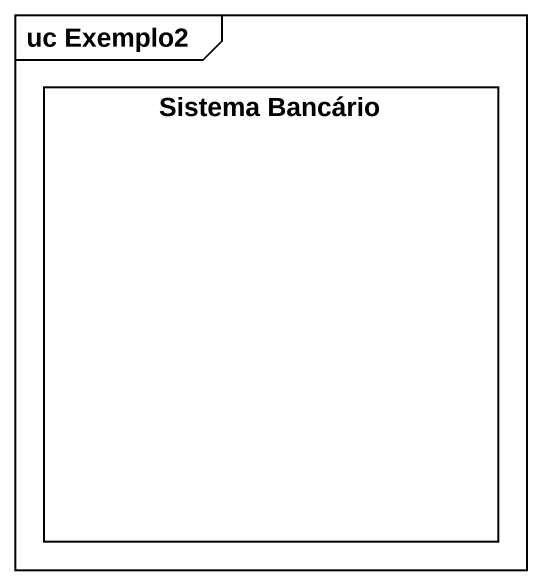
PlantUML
@startuml
mainframe uc Exemplo2
rectangle "Sistema Bancário" as Sistema_Bancário
@enduml
